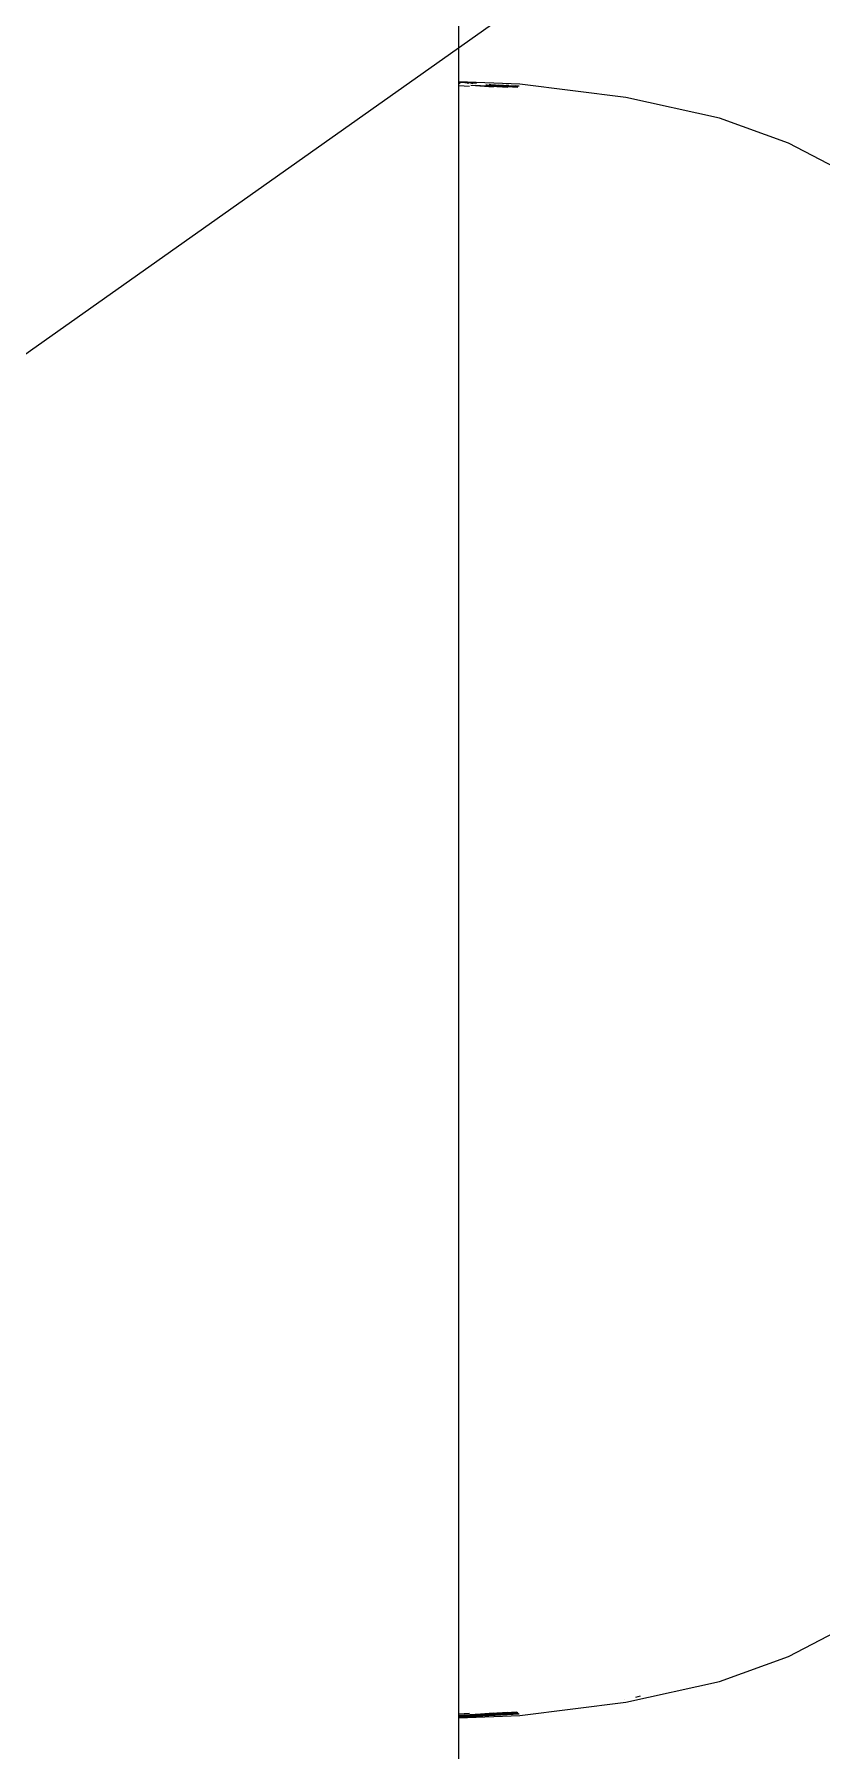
# Model space of a CAD drawing. Header units: millimetres. Extents: x -41292 to 298682, y -22072 to 33155.
# Drawn here: x 26261 to 26491, y -11590 to -11090 of the extents above; entities that cross this region are included whole.
import ezdxf

# ---------------------------------------------------------------- set-up
doc = ezdxf.new("R2010")
doc.units = ezdxf.units.MM

# ---------------------------------------------------------------- blocks, each defined once
blk = doc.blocks.new('rmfnasesx')
for p, q in [((53847.95, 4408.87), (53847.95, 4873.01)), ((53865.73, 4408.19), (53847.95, 4408.87)), ((53847.95, 4408.75), (53847.95, 4408.87)), ((53847.95, 4408.75), (53853.13, 4408.45)), ((53847.95, 4407.82), (53847.95, 4408.75)), ((53847.95, 4407.82), (53851.04, 4407.55)), ((53847.95, 3932.55), (53847.95, 4407.82)), ((53848.12, 4408.47), (53848.38, 4408.45)), ((53850.74, 4408.36), (53850.47, 4408.38)), ((53851.42, 4407.88), (53858.12, 4407.36)), ((53852.03, 4408.31), (53851.7, 4408.33)), ((53852.68, 4407.87), (53862.22, 4407.26)), ((53856.25, 4407.85), (53855.83, 4407.85)), ((53856.25, 4407.85), (53865.04, 4407.28)), ((53864.95, 4407.21), (53856.25, 4407.85)), ((53856.76, 4408.14), (53857.33, 4408.11)), ((53858.62, 4407.83), (53857.36, 4407.84)), ((53865.14, 4407.37), (53858.62, 4407.83)), ((53865.25, 4407.46), (53859.6, 4407.83)), ((53861.83, 4407.95), (53862.53, 4407.91)), ((53862.52, 4407.81), (53865.45, 4407.64)), ((53864.47, 4407.8), (53865.56, 4407.73)), ((53865.17, 4407.39), (53865.14, 4407.37)), ((53896.73, 4404.29), (53865.73, 4408.19)), ((53924.03, 4398.29), (53896.73, 4404.29)), ((53944.13, 4390.99), (53924.03, 4398.29)), ((53960.43, 4382.49), (53944.13, 4390.99)), ((53944.13, 3949.39), (53960.43, 3957.89)), ((53924.03, 3942.09), (53944.13, 3949.39)), ((53896.73, 3936.09), (53924.03, 3942.09)), ((53865.73, 3932.19), (53896.73, 3936.09)), ((53896.35, 3936.85), (53896.31, 3936.85)), ((53900.9, 3937.81), (53899.5, 3937.48)), ((53864.93, 3933.19), (53847.95, 3932.1)), ((53862.22, 3933.12), (53847.95, 3932.2)), ((53847.95, 3932.23), (53858.12, 3933.01)), ((53847.95, 3931.83), (53865.14, 3933.01)), ((53865.14, 3933.01), (53847.95, 3931.9)), ((53847.95, 3931.83), (53865.25, 3932.91)), ((53851.04, 3932.83), (53847.95, 3932.55)), ((53865.45, 3932.74), (53847.95, 3931.73)), ((53865.56, 3932.64), (53847.95, 3931.63)), ((53847.95, 3932.23), (53847.95, 3932.55)), ((53847.95, 3932.2), (53847.95, 3932.23)), ((53847.95, 3931.97), (53851.46, 3932.22)), ((53851.46, 3932.22), (53847.95, 3932)), ((53847.95, 3932.1), (53847.95, 3932.2)), ((53847.95, 3931.5), (53865.73, 3932.19)), ((53847.95, 3932), (53847.95, 3932.1)), ((53847.95, 3931.97), (53847.95, 3932)), ((53847.95, 3931.9), (53847.95, 3931.97)), ((53847.95, 3931.83), (53847.95, 3931.9)), ((53847.95, 3931.73), (53847.95, 3931.83)), ((53847.95, 3931.63), (53847.95, 3931.73)), ((53847.95, 3931.5), (53847.95, 3931.63)), ((53847.95, 3473.01), (53847.95, 3931.5)), ((53851.46, 3932.22), (53864.93, 3933.19)), ((53865.04, 3933.09), (53851.46, 3932.22)), ((53851.46, 3932.22), (53865.14, 3933.01)), ((53865.14, 3933.01), (53865.17, 3932.98))]:
    blk.add_line(p, q)

msp = doc.modelspace()

# ---------------------------------------------------------------- linework, layer by layer
msp.add_lwpolyline([(42289.27, 153.15), (21289.27, -14696.85)])

# ---------------------------------------------------------------- block references
msp.add_blockref('rmfnasesx', (-27463.27, -15512.43))

doc.saveas('drawing.dxf')
